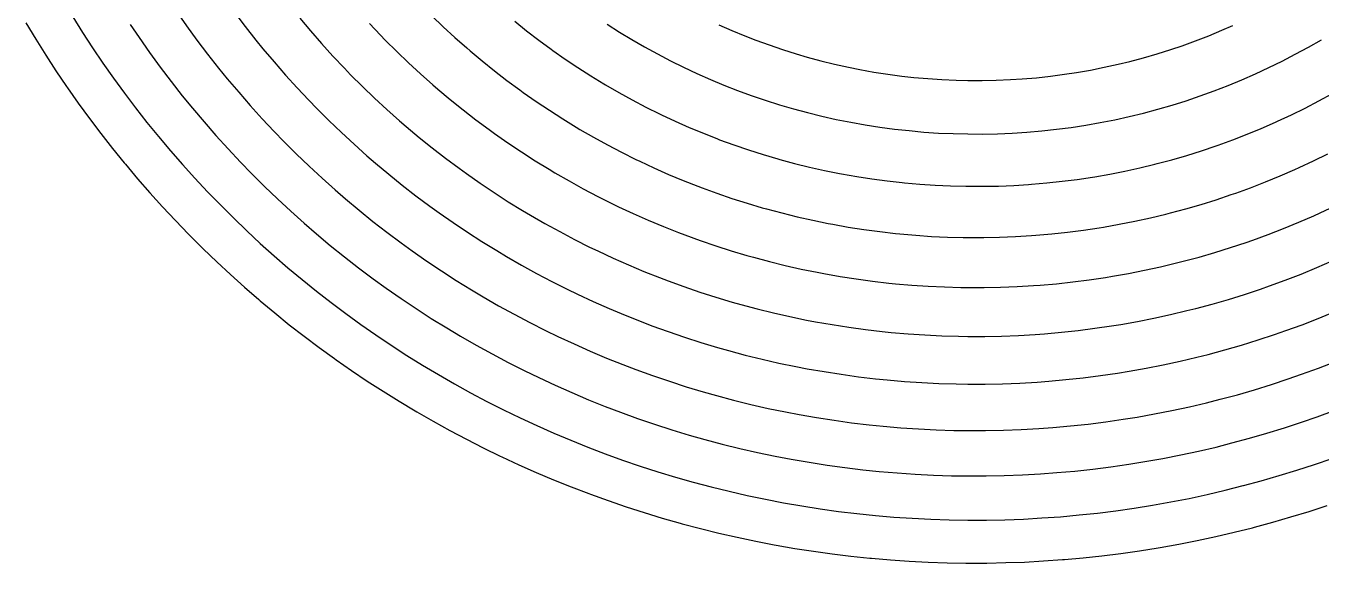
# Model space of a CAD drawing. Header units: inches. Extents: x -136 to 138, y -137 to 139.
# Drawn here: x -116.6 to 43.7, y -136.9 to -70.4 of the extents above; entities that cross this region are included whole.
import ezdxf

# ---------------------------------------------------------------- set-up
doc = ezdxf.new("R2010")
doc.units = ezdxf.units.IN
doc.header["$MEASUREMENT"] = 0
doc.linetypes.add('Continuous2', pattern=[0])
doc.layers.add('Unnamed Level 1', color=1, linetype='Continuous')

msp = doc.modelspace()

# ---------------------------------------------------------------- linework, layer by layer
at = {"layer": 'Unnamed Level 1', "color": 7, "linetype": 'Continuous2', "lineweight": -3}
for p, q in [((-97.97, -68.6), (-96.72, -70.39)), ((-90.76, -68.76), (-89.47, -70.46)), ((-116.61, -70.02), (-115.4, -72.01)), ((-110.82, -69.26), (-109.6, -71.2)), ((-103.7, -70.2), (-102.59, -71.83)), ((-96.72, -70.39), (-95.43, -72.16)), ((-89.47, -70.46), (-88.14, -72.13)), ((-82.72, -69.41), (-81.39, -71)), ((-74.09, -70.07), (-72.7, -71.54)), ((-66.35, -69.12), (-64.94, -70.48)), ((-64.94, -70.48), (-63.5, -71.81)), ((-56.1, -69.8), (-54.63, -70.99)), ((-44.67, -70.16), (-43.14, -71.14)), ((-30.82, -70.23), (-29.22, -70.94)), ((31.44, -70.93), (32.8, -70.33)), ((-115.4, -72.01), (-114.16, -73.99)), ((-109.6, -71.2), (-108.35, -73.11)), ((-102.59, -71.83), (-101.3, -73.66)), ((-88.14, -72.13), (-87.26, -73.22)), ((-81.39, -71), (-80.02, -72.57)), ((-72.7, -71.54), (-72.13, -72.13)), ((-72.13, -72.13), (-70.7, -73.56)), ((-63.5, -71.81), (-62.04, -73.1)), ((-54.63, -70.99), (-53.13, -72.14)), ((-53.13, -72.14), (-51.6, -73.27)), ((-43.14, -71.14), (-41.61, -72.07)), ((-41.61, -72.07), (-40.03, -72.98)), ((-29.22, -70.94), (-27.6, -71.61)), ((-27.6, -71.61), (-26.26, -72.14)), ((-26.26, -72.14), (-24.61, -72.74)), ((28.17, -72.24), (29.81, -71.6)), ((29.81, -71.6), (31.44, -70.93)), ((42.15, -73.01), (43.75, -72.1)), ((-108.35, -73.11), (-107.09, -74.98)), ((-101.3, -73.66), (-99.98, -75.47)), ((-95.43, -72.16), (-94.11, -73.9)), ((-87.26, -73.22), (-85.88, -74.85)), ((-80.02, -72.57), (-78.62, -74.11)), ((-70.7, -73.56), (-69.24, -74.96)), ((-62.04, -73.1), (-61.63, -73.45)), ((-61.63, -73.45), (-60.13, -74.71)), ((-51.6, -73.27), (-51.4, -73.41)), ((-51.4, -73.41), (-49.85, -74.5)), ((-40.03, -72.98), (-38.43, -73.86)), ((-24.61, -72.74), (-22.95, -73.31)), ((-22.95, -73.31), (-21.28, -73.83)), ((23.43, -73.84), (25.11, -73.31)), ((25.11, -73.31), (26.51, -72.84)), ((26.51, -72.84), (28.17, -72.24)), ((40.53, -73.9), (42.14, -73.02)), ((42.14, -73.02), (42.15, -73.01)), ((-114.16, -73.99), (-112.89, -75.94)), ((-107.09, -74.98), (-105.77, -76.85)), ((-94.11, -73.9), (-92.75, -75.62)), ((-85.88, -74.85), (-84.48, -76.46)), ((-78.62, -74.11), (-77.19, -75.62)), ((-69.24, -74.96), (-67.76, -76.33)), ((-60.13, -74.71), (-58.61, -75.94)), ((-49.85, -74.5), (-48.28, -75.55)), ((-38.43, -73.86), (-36.81, -74.71)), ((-36.81, -74.71), (-35.21, -75.5)), ((-21.28, -73.83), (-19.89, -74.24)), ((-19.89, -74.24), (-18.2, -74.7)), ((-18.2, -74.7), (-16.5, -75.12)), ((-16.5, -75.12), (-14.79, -75.5)), ((16.88, -75.51), (18.6, -75.13)), ((18.6, -75.13), (20.04, -74.78)), ((20.04, -74.78), (21.74, -74.33)), ((21.74, -74.33), (23.43, -73.84)), ((37.26, -75.55), (38.9, -74.75)), ((38.9, -74.75), (40.53, -73.9)), ((-112.89, -75.94), (-111.58, -77.88)), ((-105.77, -76.85), (-104.42, -78.7)), ((-99.98, -75.47), (-98.63, -77.26)), ((-92.75, -75.62), (-91.68, -76.93)), ((-91.68, -76.93), (-90.27, -78.6)), ((-84.48, -76.46), (-83.05, -78.04)), ((-77.19, -75.62), (-76.42, -76.42)), ((-76.42, -76.42), (-74.95, -77.88)), ((-67.76, -76.33), (-66.25, -77.67)), ((-58.61, -75.94), (-57.06, -77.13)), ((-48.28, -75.55), (-46.69, -76.58)), ((-46.69, -76.58), (-45.07, -77.56)), ((-35.21, -75.5), (-33.55, -76.28)), ((-33.55, -76.28), (-31.88, -77.01)), ((-14.79, -75.5), (-13.36, -75.78)), ((-13.36, -75.78), (-11.64, -76.09)), ((-11.64, -76.09), (-9.9, -76.36)), ((-9.9, -76.36), (-8.16, -76.59)), ((-8.16, -76.59), (-6.71, -76.75)), ((-6.71, -76.75), (-4.97, -76.91)), ((-4.97, -76.91), (-3.22, -77.03)), ((5.27, -77.03), (6.73, -76.94)), ((6.73, -76.94), (8.48, -76.79)), ((8.48, -76.79), (10.23, -76.6)), ((10.23, -76.6), (11.97, -76.37)), ((11.97, -76.37), (13.43, -76.15)), ((13.43, -76.15), (15.16, -75.85)), ((15.16, -75.85), (16.88, -75.51)), ((33.9, -77.07), (35.59, -76.33)), ((35.59, -76.33), (37.26, -75.55)), ((-111.58, -77.88), (-111.46, -78.05)), ((-111.46, -78.05), (-110.12, -79.96)), ((-98.63, -77.26), (-97.25, -79.02)), ((-83.05, -78.04), (-81.58, -79.59)), ((-74.95, -77.88), (-73.45, -79.33)), ((-66.25, -77.67), (-65.62, -78.21)), ((-65.62, -78.21), (-64.07, -79.5)), ((-57.06, -77.13), (-55.48, -78.3)), ((-55.48, -78.3), (-55.05, -78.61)), ((-45.07, -77.56), (-44.85, -77.69)), ((-44.85, -77.69), (-43.22, -78.64)), ((-31.88, -77.01), (-30.2, -77.72)), ((-30.2, -77.72), (-28.52, -78.37)), ((-28.52, -78.37), (-26.81, -79)), ((-3.22, -77.03), (-1.46, -77.1)), ((-1.46, -77.1), (0, -77.14)), ((0, -77.14), (1.76, -77.14)), ((1.76, -77.14), (3.51, -77.11)), ((3.51, -77.11), (5.27, -77.03)), ((28.77, -79.05), (30.5, -78.43)), ((30.5, -78.43), (32.21, -77.77)), ((32.21, -77.77), (33.9, -77.07)), ((-110.12, -79.96), (-108.75, -81.84)), ((-104.42, -78.7), (-103.04, -80.52)), ((-97.25, -79.02), (-96, -80.55)), ((-90.27, -78.6), (-88.84, -80.25)), ((-81.58, -79.59), (-80.6, -80.6)), ((-73.45, -79.33), (-71.92, -80.74)), ((-64.07, -79.5), (-62.5, -80.77)), ((-55.05, -78.61), (-53.44, -79.74)), ((-53.44, -79.74), (-51.81, -80.83)), ((-43.22, -78.64), (-41.56, -79.55)), ((-41.56, -79.55), (-39.88, -80.43)), ((-26.81, -79), (-25.08, -79.59)), ((-25.08, -79.59), (-23.34, -80.14)), ((-23.34, -80.14), (-21.61, -80.65)), ((25.28, -80.19), (27.03, -79.64)), ((27.03, -79.64), (28.77, -79.05)), ((41.76, -80.55), (43.45, -79.67)), ((43.45, -79.67), (45.13, -78.76)), ((-103.04, -80.52), (-101.63, -82.32)), ((-96, -80.55), (-94.56, -82.26)), ((-88.84, -80.25), (-87.37, -81.87)), ((-80.6, -80.6), (-79.09, -82.11)), ((-71.92, -80.74), (-70.36, -82.12)), ((-62.5, -80.77), (-60.9, -82.01)), ((-51.81, -80.83), (-50.16, -81.89)), ((-39.88, -80.43), (-38.18, -81.27)), ((-38.18, -81.27), (-37.95, -81.39)), ((-37.95, -81.39), (-36.23, -82.19)), ((-21.61, -80.65), (-19.85, -81.12)), ((-19.85, -81.12), (-18.07, -81.56)), ((-18.07, -81.56), (-16.29, -81.96)), ((18.18, -82), (19.97, -81.61)), ((19.97, -81.61), (21.75, -81.17)), ((21.75, -81.17), (23.52, -80.7)), ((23.52, -80.7), (25.28, -80.19)), ((38.33, -82.19), (40.05, -81.39)), ((40.05, -81.39), (41.76, -80.55)), ((-108.75, -81.84), (-107.34, -83.7)), ((-101.63, -82.32), (-100.2, -84.08)), ((-94.56, -82.26), (-93.08, -83.95)), ((-87.37, -81.87), (-85.87, -83.47)), ((-79.09, -82.11), (-77.55, -83.59)), ((-70.36, -82.12), (-69.52, -82.85)), ((-69.52, -82.85), (-67.92, -84.18)), ((-60.9, -82.01), (-59.28, -83.21)), ((-59.28, -83.21), (-58.61, -83.7)), ((-50.16, -81.89), (-48.49, -82.91)), ((-48.49, -82.91), (-48.03, -83.19)), ((-48.03, -83.19), (-46.33, -84.17)), ((-36.23, -82.19), (-34.5, -82.95)), ((-34.5, -82.95), (-32.75, -83.68)), ((-16.29, -81.96), (-14.51, -82.31)), ((-14.51, -82.31), (-12.71, -82.63)), ((-12.71, -82.63), (-10.91, -82.91)), ((-10.91, -82.91), (-9.09, -83.15)), ((-9.09, -83.15), (-7.29, -83.35)), ((-7.29, -83.35), (-5.47, -83.52)), ((9.13, -83.38), (10.95, -83.18)), ((10.95, -83.18), (12.77, -82.95)), ((12.77, -82.95), (14.58, -82.67)), ((14.58, -82.67), (16.38, -82.35)), ((16.38, -82.35), (18.18, -82)), ((34.55, -83.8), (36.31, -83.07)), ((36.31, -83.07), (38.06, -82.31)), ((38.06, -82.31), (38.33, -82.19)), ((-107.34, -83.7), (-105.9, -85.54)), ((-100.2, -84.08), (-98.73, -85.83)), ((-93.08, -83.95), (-91.58, -85.61)), ((-85.87, -83.47), (-84.69, -84.69)), ((-84.69, -84.69), (-83.14, -86.23)), ((-77.55, -83.59), (-75.98, -85.04)), ((-67.92, -84.18), (-66.31, -85.49)), ((-58.61, -83.7), (-56.95, -84.86)), ((-56.95, -84.86), (-55.27, -85.98)), ((-46.33, -84.17), (-44.61, -85.11)), ((-32.75, -83.68), (-30.99, -84.37)), ((-30.99, -84.37), (-30.74, -84.47)), ((-30.74, -84.47), (-28.96, -85.12)), ((-5.47, -83.52), (-3.65, -83.64)), ((-3.65, -83.64), (-1.82, -83.72)), ((-1.82, -83.72), (0, -83.76)), ((0, -83.76), (1.83, -83.77)), ((1.83, -83.77), (3.66, -83.73)), ((3.66, -83.73), (5.49, -83.65)), ((5.49, -83.65), (7.31, -83.54)), ((7.31, -83.54), (9.13, -83.38)), ((30.99, -85.14), (32.78, -84.49)), ((32.78, -84.49), (34.55, -83.8)), ((-105.9, -85.54), (-104.43, -87.35)), ((-98.73, -85.83), (-97.22, -87.55)), ((-91.58, -85.61), (-90.05, -87.24)), ((-83.14, -86.23), (-81.56, -87.75)), ((-75.98, -85.04), (-74.39, -86.46)), ((-74.39, -86.46), (-73.32, -87.38)), ((-66.31, -85.49), (-64.66, -86.76)), ((-55.27, -85.98), (-53.57, -87.07)), ((-44.61, -85.11), (-42.88, -86.02)), ((-42.88, -86.02), (-41.12, -86.9)), ((-28.96, -85.12), (-27.17, -85.73)), ((-27.17, -85.73), (-25.36, -86.3)), ((-25.36, -86.3), (-23.54, -86.84)), ((25.26, -86.94), (27.09, -86.41)), ((27.09, -86.41), (28.91, -85.84)), ((28.91, -85.84), (30.71, -85.23)), ((30.71, -85.23), (30.99, -85.14)), ((42.78, -87.09), (44.55, -86.22)), ((-104.43, -87.35), (-104.29, -87.51)), ((-104.29, -87.51), (-102.79, -89.3)), ((-97.22, -87.55), (-95.69, -89.25)), ((-90.05, -87.24), (-88.67, -88.67)), ((-81.56, -87.75), (-79.95, -89.23)), ((-73.32, -87.38), (-71.68, -88.75)), ((-64.66, -86.76), (-62.99, -88)), ((-62.99, -88), (-62.08, -88.66)), ((-53.57, -87.07), (-51.85, -88.13)), ((-51.85, -88.13), (-51.13, -88.56)), ((-41.12, -86.9), (-40.63, -87.14)), ((-40.63, -87.14), (-38.86, -87.96)), ((-38.86, -87.96), (-37.06, -88.76)), ((-23.54, -86.84), (-23.29, -86.91)), ((-23.29, -86.91), (-21.46, -87.4)), ((-21.46, -87.4), (-19.61, -87.86)), ((-19.61, -87.86), (-17.76, -88.27)), ((19.44, -88.35), (21.3, -87.94)), ((21.3, -87.94), (23.15, -87.5)), ((23.15, -87.5), (23.43, -87.43)), ((23.43, -87.43), (25.26, -86.94)), ((38.66, -88.95), (40.47, -88.16)), ((40.47, -88.16), (41, -87.92)), ((41, -87.92), (42.78, -87.09)), ((-102.79, -89.3), (-101.26, -91.05)), ((-95.69, -89.25), (-94.12, -90.92)), ((-88.67, -88.67), (-87.08, -90.25)), ((-79.95, -89.23), (-78.32, -90.69)), ((-71.68, -88.75), (-70.02, -90.09)), ((-62.08, -88.66), (-60.38, -89.85)), ((-51.13, -88.56), (-49.38, -89.57)), ((-49.38, -89.57), (-47.61, -90.55)), ((-37.06, -88.76), (-35.25, -89.51)), ((-35.25, -89.51), (-33.43, -90.23)), ((-17.76, -88.27), (-15.9, -88.65)), ((-15.9, -88.65), (-15.64, -88.7)), ((-15.64, -88.7), (-13.77, -89.03)), ((-13.77, -89.03), (-11.9, -89.32)), ((-11.9, -89.32), (-10.01, -89.57)), ((-10.01, -89.57), (-8.13, -89.78)), ((9.77, -89.82), (11.66, -89.62)), ((11.66, -89.62), (13.54, -89.38)), ((13.54, -89.38), (15.42, -89.09)), ((15.42, -89.09), (15.7, -89.05)), ((15.7, -89.05), (17.57, -88.72)), ((17.57, -88.72), (19.44, -88.35)), ((35, -90.41), (36.84, -89.7)), ((36.84, -89.7), (38.66, -88.95)), ((-101.26, -91.05), (-99.69, -92.79)), ((-94.12, -90.92), (-92.54, -92.54)), ((-87.08, -90.25), (-85.47, -91.8)), ((-78.32, -90.69), (-77.03, -91.8)), ((-70.02, -90.09), (-68.33, -91.4)), ((-60.38, -89.85), (-58.65, -91.01)), ((-58.65, -91.01), (-56.9, -92.14)), ((-47.61, -90.55), (-45.82, -91.49)), ((-33.43, -90.23), (-32.91, -90.43)), ((-32.91, -90.43), (-31.07, -91.1)), ((-31.07, -91.1), (-29.21, -91.73)), ((-8.13, -89.78), (-7.86, -89.81)), ((-7.86, -89.81), (-5.97, -89.98)), ((-5.97, -89.98), (-4.07, -90.11)), ((-4.07, -90.11), (-2.17, -90.19)), ((-2.17, -90.19), (-0.27, -90.24)), ((-0.27, -90.24), (0, -90.24)), ((0, -90.24), (1.9, -90.24)), ((1.9, -90.24), (3.8, -90.21)), ((3.8, -90.21), (5.7, -90.13)), ((5.7, -90.13), (7.5, -90.02)), ((7.5, -90.02), (7.87, -89.99)), ((7.87, -89.99), (9.77, -89.82)), ((30.73, -91.9), (32.6, -91.27)), ((32.6, -91.27), (33.15, -91.08)), ((33.15, -91.08), (35, -90.41)), ((-99.69, -92.79), (-98.1, -94.49)), ((-92.54, -92.54), (-90.92, -94.16)), ((-85.47, -91.8), (-83.82, -93.32)), ((-77.03, -91.8), (-75.35, -93.21)), ((-68.33, -91.4), (-66.62, -92.68)), ((-66.62, -92.68), (-65.47, -93.51)), ((-56.9, -92.14), (-55.13, -93.23)), ((-45.82, -91.49), (-44.01, -92.39)), ((-44.01, -92.39), (-43.25, -92.76)), ((-43.25, -92.76), (-41.42, -93.61)), ((-29.21, -91.73), (-27.34, -92.33)), ((-27.34, -92.33), (-25.46, -92.89)), ((-25.46, -92.89), (-24.93, -93.04)), ((26.96, -93.03), (28.86, -92.48)), ((28.86, -92.48), (30.73, -91.9)), ((43.61, -93.53), (45.45, -92.67)), ((-98.1, -94.49), (-96.47, -96.17)), ((-90.92, -94.16), (-89.27, -95.74)), ((-83.82, -93.32), (-82.15, -94.82)), ((-75.35, -93.21), (-73.65, -94.58)), ((-73.65, -94.58), (-71.92, -95.93)), ((-65.47, -93.51), (-63.72, -94.73)), ((-55.13, -93.23), (-54.16, -93.81)), ((-54.16, -93.81), (-52.36, -94.85)), ((-41.42, -93.61), (-39.57, -94.43)), ((-39.57, -94.43), (-37.7, -95.21)), ((-24.93, -93.04), (-23.03, -93.54)), ((-23.03, -93.54), (-21.13, -94.01)), ((-21.13, -94.01), (-19.21, -94.44)), ((-19.21, -94.44), (-17.29, -94.84)), ((18.74, -94.94), (20.67, -94.56)), ((20.67, -94.56), (22.59, -94.14)), ((22.59, -94.14), (24.5, -93.68)), ((24.5, -93.68), (25.06, -93.54)), ((25.06, -93.54), (26.96, -93.03)), ((40.95, -94.69), (42.81, -93.89)), ((42.81, -93.89), (43.61, -93.53)), ((-96.47, -96.17), (-96.32, -96.32)), ((-89.27, -95.74), (-87.6, -97.3)), ((-82.15, -94.82), (-80.65, -96.12)), ((-80.65, -96.12), (-78.93, -97.55)), ((-71.92, -95.93), (-70.16, -97.24)), ((-63.72, -94.73), (-61.95, -95.92)), ((-61.95, -95.92), (-60.15, -97.08)), ((-52.36, -94.85), (-50.53, -95.85)), ((-50.53, -95.85), (-48.69, -96.82)), ((-37.7, -95.21), (-35.82, -95.95)), ((-35.82, -95.95), (-35.03, -96.25)), ((-17.29, -94.84), (-16.74, -94.94)), ((-16.74, -94.94), (-14.81, -95.28)), ((-14.81, -95.28), (-12.87, -95.58)), ((-12.87, -95.58), (-10.92, -95.85)), ((-10.92, -95.85), (-8.97, -96.07)), ((-8.97, -96.07), (-8.41, -96.12)), ((-8.41, -96.12), (-6.45, -96.3)), ((8.42, -96.3), (10.38, -96.13)), ((10.38, -96.13), (12.34, -95.92)), ((12.34, -95.92), (14.29, -95.67)), ((14.29, -95.67), (16.23, -95.38)), ((16.23, -95.38), (16.8, -95.28)), ((16.8, -95.28), (18.74, -94.94)), ((35.27, -96.89), (37.17, -96.2)), ((37.17, -96.2), (39.07, -95.46)), ((39.07, -95.46), (40.95, -94.69)), ((-96.32, -96.32), (-94.67, -97.97)), ((-87.6, -97.3), (-85.89, -98.83)), ((-78.93, -97.55), (-77.19, -98.96)), ((-70.16, -97.24), (-68.78, -98.23)), ((-60.15, -97.08), (-58.33, -98.2)), ((-48.69, -96.82), (-46.83, -97.75)), ((-46.83, -97.75), (-45.81, -98.24)), ((-35.03, -96.25), (-33.13, -96.94)), ((-33.13, -96.94), (-31.22, -97.6)), ((-31.22, -97.6), (-29.29, -98.21)), ((-6.45, -96.3), (-4.49, -96.43)), ((-4.49, -96.43), (-2.53, -96.52)), ((-2.53, -96.52), (-0.57, -96.57)), ((-0.57, -96.57), (0, -96.58)), ((0, -96.58), (1.96, -96.58)), ((1.96, -96.58), (3.93, -96.54)), ((3.93, -96.54), (5.89, -96.46)), ((5.89, -96.46), (7.86, -96.34)), ((7.86, -96.34), (8.42, -96.3)), ((32.51, -97.82), (34.44, -97.18)), ((34.44, -97.18), (35.27, -96.89)), ((-94.67, -97.97), (-92.98, -99.59)), ((-85.89, -98.83), (-84.18, -100.32)), ((-77.19, -98.96), (-75.42, -100.33)), ((-68.78, -98.23), (-66.99, -99.49)), ((-58.33, -98.2), (-57.12, -98.93)), ((-57.12, -98.93), (-55.26, -99.99)), ((-45.81, -98.24), (-43.92, -99.12)), ((-43.92, -99.12), (-42.02, -99.96)), ((-29.29, -98.21), (-27.35, -98.79)), ((-27.35, -98.79), (-26.53, -99.02)), ((-26.53, -99.02), (-24.58, -99.54)), ((26.66, -99.51), (28.62, -98.99)), ((28.62, -98.99), (30.57, -98.42)), ((30.57, -98.42), (32.51, -97.82)), ((-92.98, -99.59), (-91.27, -101.17)), ((-84.18, -100.32), (-82.42, -101.78)), ((-75.42, -100.33), (-73.62, -101.68)), ((-66.99, -99.49), (-65.17, -100.71)), ((-65.17, -100.71), (-63.33, -101.89)), ((-55.26, -99.99), (-53.39, -101.03)), ((-42.02, -99.96), (-40.1, -100.77)), ((-40.1, -100.77), (-38.16, -101.54)), ((-24.58, -99.54), (-22.61, -100.03)), ((-22.61, -100.03), (-20.64, -100.48)), ((-20.64, -100.48), (-18.65, -100.88)), ((-18.65, -100.88), (-17.82, -101.04)), ((19.87, -101.02), (21.86, -100.63)), ((21.86, -100.63), (23.85, -100.2)), ((23.85, -100.2), (25.82, -99.73)), ((25.82, -99.73), (26.66, -99.51)), ((41.24, -101.1), (43.18, -100.3)), ((43.18, -100.3), (45.1, -99.48)), ((-91.27, -101.17), (-89.54, -102.73)), ((-82.42, -101.78), (-80.64, -103.22)), ((-73.62, -101.68), (-72.01, -102.84)), ((-63.33, -101.89), (-61.47, -103.05)), ((-53.39, -101.03), (-51.5, -102.02)), ((-51.5, -102.02), (-49.59, -102.98)), ((-38.16, -101.54), (-37.1, -101.94)), ((-37.1, -101.94), (-35.15, -102.65)), ((-17.82, -101.04), (-15.82, -101.39)), ((-15.82, -101.39), (-13.82, -101.7)), ((-13.82, -101.7), (-11.81, -101.98)), ((-11.81, -101.98), (-9.8, -102.21)), ((-9.8, -102.21), (-8.95, -102.29)), ((-8.95, -102.29), (-6.93, -102.47)), ((-6.93, -102.47), (-4.91, -102.61)), ((-4.91, -102.61), (-2.88, -102.7)), ((6.08, -102.65), (8.11, -102.53)), ((8.11, -102.53), (8.96, -102.46)), ((8.96, -102.46), (10.98, -102.29)), ((10.98, -102.29), (13, -102.07)), ((13, -102.07), (15.01, -101.81)), ((15.01, -101.81), (17.02, -101.51)), ((17.02, -101.51), (17.88, -101.38)), ((17.88, -101.38), (19.87, -101.02)), ((36.23, -102.95), (37.33, -102.57)), ((37.33, -102.57), (39.29, -101.85)), ((39.29, -101.85), (41.24, -101.1)), ((-89.54, -102.73), (-87.77, -104.26)), ((-80.64, -103.22), (-78.83, -104.62)), ((-72.01, -102.84), (-70.17, -104.12)), ((-70.17, -104.12), (-68.31, -105.37)), ((-61.47, -103.05), (-60, -103.92)), ((-60, -103.92), (-58.1, -105.02)), ((-49.59, -102.98), (-48.31, -103.6)), ((-48.31, -103.6), (-46.37, -104.5)), ((-35.15, -102.65), (-33.17, -103.33)), ((-33.17, -103.33), (-31.19, -103.96)), ((-31.19, -103.96), (-29.19, -104.56)), ((-2.88, -102.7), (-0.86, -102.76)), ((-0.86, -102.76), (0, -102.77)), ((0, -102.77), (2.03, -102.77)), ((2.03, -102.77), (4.05, -102.73)), ((4.05, -102.73), (6.08, -102.65)), ((32.25, -104.23), (34.25, -103.61)), ((34.25, -103.61), (36.23, -102.95)), ((-87.77, -104.26), (-87.61, -104.41)), ((-87.61, -104.41), (-85.81, -105.9)), ((-78.83, -104.62), (-77, -106)), ((-68.31, -105.37), (-66.43, -106.59)), ((-58.1, -105.02), (-56.18, -106.07)), ((-46.37, -104.5), (-44.42, -105.37)), ((-44.42, -105.37), (-42.44, -106.2)), ((-29.19, -104.56), (-28.1, -104.87)), ((-28.1, -104.87), (-26.09, -105.41)), ((-26.09, -105.41), (-24.06, -105.9)), ((25.07, -106.12), (27.1, -105.63)), ((27.1, -105.63), (28.23, -105.35)), ((28.23, -105.35), (30.24, -104.81)), ((30.24, -104.81), (32.25, -104.23)), ((43.36, -106.59), (45.35, -105.78)), ((-85.81, -105.9), (-84, -107.37)), ((-84, -107.37), (-82.15, -108.8)), ((-77, -106), (-75.15, -107.33)), ((-75.15, -107.33), (-73.28, -108.64)), ((-66.43, -106.59), (-64.52, -107.77)), ((-56.18, -106.07), (-54.24, -107.1)), ((-54.24, -107.1), (-52.29, -108.08)), ((-42.44, -106.2), (-40.46, -106.99)), ((-40.46, -106.99), (-39.12, -107.49)), ((-24.06, -105.9), (-22.03, -106.36)), ((-22.03, -106.36), (-19.99, -106.79)), ((-19.99, -106.79), (-18.87, -107)), ((-18.87, -107), (-16.81, -107.36)), ((-16.81, -107.36), (-14.75, -107.68)), ((17.78, -107.51), (18.92, -107.33)), ((18.92, -107.33), (20.98, -106.96)), ((20.98, -106.96), (23.03, -106.56)), ((23.03, -106.56), (25.07, -106.12)), ((39.35, -108.1), (41.36, -107.37)), ((41.36, -107.37), (43.36, -106.59)), ((-82.15, -108.8), (-80.29, -110.2)), ((-73.28, -108.64), (-71.38, -109.92)), ((-64.52, -107.77), (-62.81, -108.79)), ((-62.81, -108.79), (-60.87, -109.91)), ((-52.29, -108.08), (-50.75, -108.83)), ((-50.75, -108.83), (-48.76, -109.75)), ((-39.12, -107.49), (-37.11, -108.22)), ((-37.11, -108.22), (-35.09, -108.91)), ((-35.09, -108.91), (-33.05, -109.57)), ((-14.75, -107.68), (-12.69, -107.96)), ((-12.69, -107.96), (-10.62, -108.2)), ((-10.62, -108.2), (-9.48, -108.32)), ((-9.48, -108.32), (-7.4, -108.5)), ((-7.4, -108.5), (-5.32, -108.64)), ((-5.32, -108.64), (-3.24, -108.74)), ((-3.24, -108.74), (-1.15, -108.8)), ((-1.15, -108.8), (0, -108.82)), ((0, -108.82), (2.09, -108.81)), ((2.09, -108.81), (4.17, -108.77)), ((4.17, -108.77), (6.26, -108.69)), ((6.26, -108.69), (8.34, -108.57)), ((8.34, -108.57), (9.49, -108.48)), ((9.49, -108.48), (11.57, -108.3)), ((11.57, -108.3), (13.64, -108.08)), ((13.64, -108.08), (15.72, -107.81)), ((15.72, -107.81), (17.78, -107.51)), ((35.93, -109.25), (37.97, -108.58)), ((37.97, -108.58), (39.35, -108.1)), ((-80.29, -110.2), (-78.4, -111.57)), ((-71.38, -109.92), (-69.45, -111.16)), ((-60.87, -109.91), (-58.91, -110.99)), ((-48.76, -109.75), (-46.76, -110.64)), ((-33.05, -109.57), (-31, -110.18)), ((-31, -110.18), (-29.63, -110.57)), ((-29.63, -110.57), (-27.56, -111.12)), ((29.75, -111.04), (31.82, -110.49)), ((31.82, -110.49), (33.88, -109.89)), ((33.88, -109.89), (35.93, -109.25)), ((-78.4, -111.57), (-78.22, -111.7)), ((-78.22, -111.7), (-76.3, -113.04)), ((-69.45, -111.16), (-67.51, -112.37)), ((-58.91, -110.99), (-56.92, -112.04)), ((-56.92, -112.04), (-54.92, -113.05)), ((-46.76, -110.64), (-44.74, -111.49)), ((-44.74, -111.49), (-42.7, -112.3)), ((-27.56, -111.12), (-25.48, -111.64)), ((-25.48, -111.64), (-23.4, -112.11)), ((-23.4, -112.11), (-21.3, -112.55)), ((24.16, -112.34), (26.26, -111.89)), ((26.26, -111.89), (28.34, -111.4)), ((28.34, -111.4), (29.75, -111.04)), ((43.38, -112.75), (45.43, -111.96)), ((-76.3, -113.04), (-74.36, -114.34)), ((-67.51, -112.37), (-65.55, -113.54)), ((-65.55, -113.54), (-63.57, -114.68)), ((-54.92, -113.05), (-53.12, -113.92)), ((-42.7, -112.3), (-41.1, -112.91)), ((-41.1, -112.91), (-39.04, -113.66)), ((-39.04, -113.66), (-36.96, -114.37)), ((-21.3, -112.55), (-19.89, -112.81)), ((-19.89, -112.81), (-17.78, -113.18)), ((-17.78, -113.18), (-15.67, -113.51)), ((-15.67, -113.51), (-13.55, -113.8)), ((-13.55, -113.8), (-11.42, -114.05)), ((14.27, -113.94), (16.4, -113.67)), ((16.4, -113.67), (18.52, -113.36)), ((18.52, -113.36), (19.95, -113.13)), ((19.95, -113.13), (22.06, -112.76)), ((22.06, -112.76), (24.16, -112.34)), ((39.66, -114.08), (41.31, -113.5)), ((41.31, -113.5), (43.38, -112.75)), ((-74.36, -114.34), (-72.4, -115.61)), ((-63.57, -114.68), (-61.56, -115.78)), ((-53.12, -113.92), (-51.09, -114.87)), ((-51.09, -114.87), (-49.04, -115.77)), ((-36.96, -114.37), (-34.87, -115.04)), ((-34.87, -115.04), (-32.77, -115.67)), ((-11.42, -114.05), (-9.99, -114.2)), ((-9.99, -114.2), (-7.86, -114.38)), ((-7.86, -114.38), (-5.72, -114.53)), ((-5.72, -114.53), (-3.58, -114.63)), ((-3.58, -114.63), (-1.44, -114.7)), ((-1.44, -114.7), (0, -114.72)), ((0, -114.72), (2.14, -114.71)), ((2.14, -114.71), (4.28, -114.67)), ((4.28, -114.67), (6.42, -114.59)), ((6.42, -114.59), (8.56, -114.47)), ((8.56, -114.47), (10.01, -114.36)), ((10.01, -114.36), (12.14, -114.17)), ((12.14, -114.17), (14.27, -113.94)), ((33.36, -116.03), (35.47, -115.41)), ((35.47, -115.41), (37.57, -114.77)), ((37.57, -114.77), (39.66, -114.08)), ((-72.4, -115.61), (-70.42, -116.84)), ((-70.42, -116.84), (-68.41, -118.04)), ((-61.56, -115.78), (-59.54, -116.86)), ((-59.54, -116.86), (-57.49, -117.89)), ((-49.04, -115.77), (-46.97, -116.65)), ((-46.97, -116.65), (-44.89, -117.48)), ((-32.77, -115.67), (-31.12, -116.14)), ((-31.12, -116.14), (-29, -116.7)), ((-29, -116.7), (-26.87, -117.23)), ((27.41, -117.53), (29.55, -117.02)), ((29.55, -117.02), (31.24, -116.6)), ((31.24, -116.6), (33.36, -116.03)), ((-68.41, -118.04), (-68.22, -118.16)), ((-68.22, -118.16), (-66.19, -119.32)), ((-57.49, -117.89), (-55.44, -118.89)), ((-44.89, -117.48), (-43.02, -118.19)), ((-43.02, -118.19), (-40.91, -118.96)), ((-26.87, -117.23), (-24.73, -117.72)), ((-24.73, -117.72), (-22.59, -118.16)), ((-22.59, -118.16), (-20.89, -118.49)), ((-20.89, -118.49), (-18.73, -118.87)), ((20.95, -118.8), (23.11, -118.41)), ((23.11, -118.41), (25.26, -117.99)), ((25.26, -117.99), (27.41, -117.53)), ((43.23, -118.77), (45.34, -118)), ((-66.19, -119.32), (-64.15, -120.45)), ((-55.44, -118.89), (-53.36, -119.85)), ((-53.36, -119.85), (-51.27, -120.78)), ((-40.91, -118.96), (-38.79, -119.68)), ((-38.79, -119.68), (-36.65, -120.37)), ((-18.73, -118.87), (-16.56, -119.2)), ((-16.56, -119.2), (-14.39, -119.5)), ((-14.39, -119.5), (-12.21, -119.76)), ((-12.21, -119.76), (-10.49, -119.94)), ((-10.49, -119.94), (-8.31, -120.12)), ((-8.31, -120.12), (-6.12, -120.27)), ((6.58, -120.34), (8.78, -120.22)), ((8.78, -120.22), (10.51, -120.09)), ((10.51, -120.09), (12.69, -119.9)), ((12.69, -119.9), (14.88, -119.66)), ((14.88, -119.66), (17.06, -119.39)), ((17.06, -119.39), (19.23, -119.08)), ((19.23, -119.08), (20.95, -118.8)), ((37.02, -120.8), (39.17, -120.14)), ((39.17, -120.14), (41.31, -119.44)), ((41.31, -119.44), (43.23, -118.77)), ((-64.15, -120.45), (-62.08, -121.54)), ((-62.08, -121.54), (-60, -122.6)), ((-51.27, -120.78), (-49.16, -121.67)), ((-49.16, -121.67), (-47.03, -122.52)), ((-36.65, -120.37), (-34.5, -121.02)), ((-34.5, -121.02), (-32.57, -121.57)), ((-32.57, -121.57), (-30.41, -122.14)), ((-6.12, -120.27), (-3.93, -120.38)), ((-3.93, -120.38), (-1.73, -120.45)), ((-1.73, -120.45), (0, -120.47)), ((0, -120.47), (2.19, -120.47)), ((2.19, -120.47), (4.39, -120.43)), ((4.39, -120.43), (6.58, -120.34)), ((32.69, -122.01), (34.86, -121.43)), ((34.86, -121.43), (37.02, -120.8)), ((-60, -122.6), (-57.9, -123.62)), ((-47.03, -122.52), (-44.89, -123.34)), ((-44.89, -123.34), (-42.74, -124.12)), ((-30.41, -122.14), (-28.23, -122.68)), ((-28.23, -122.68), (-26.04, -123.18)), ((-26.04, -123.18), (-23.84, -123.64)), ((26.34, -123.49), (28.53, -123.02)), ((28.53, -123.02), (30.72, -122.51)), ((30.72, -122.51), (32.69, -122.01)), ((-57.9, -123.62), (-57.69, -123.72)), ((-57.69, -123.72), (-55.57, -124.7)), ((-55.57, -124.7), (-53.44, -125.65)), ((-42.74, -124.12), (-40.57, -124.86)), ((-40.57, -124.86), (-38.39, -125.56)), ((-23.84, -123.64), (-21.87, -124.02)), ((-21.87, -124.02), (-19.66, -124.4)), ((-19.66, -124.4), (-17.44, -124.75)), ((-17.44, -124.75), (-15.22, -125.06)), ((15.47, -125.24), (17.7, -124.96)), ((17.7, -124.96), (19.92, -124.64)), ((19.92, -124.64), (21.92, -124.32)), ((21.92, -124.32), (24.13, -123.93)), ((24.13, -123.93), (26.34, -123.49)), ((40.72, -125.37), (42.91, -124.66)), ((42.91, -124.66), (45.07, -123.91)), ((-53.44, -125.65), (-51.28, -126.56)), ((-51.28, -126.56), (-49.11, -127.43)), ((-38.39, -125.56), (-36.19, -126.23)), ((-36.19, -126.23), (-33.99, -126.85)), ((-15.22, -125.06), (-12.99, -125.32)), ((-12.99, -125.32), (-10.98, -125.53)), ((-10.98, -125.53), (-8.75, -125.72)), ((-8.75, -125.72), (-6.51, -125.87)), ((-6.51, -125.87), (-4.26, -125.98)), ((-4.26, -125.98), (-2.02, -126.06)), ((-2.02, -126.06), (0, -126.09)), ((0, -126.09), (2.24, -126.08)), ((2.24, -126.08), (4.49, -126.04)), ((4.49, -126.04), (6.74, -125.95)), ((6.74, -125.95), (8.98, -125.83)), ((8.98, -125.83), (11, -125.68)), ((11, -125.68), (13.23, -125.48)), ((13.23, -125.48), (15.47, -125.24)), ((36.32, -126.69), (38.53, -126.05)), ((38.53, -126.05), (40.72, -125.37)), ((-49.11, -127.43), (-46.93, -128.27)), ((-33.99, -126.85), (-31.78, -127.44)), ((-31.78, -127.44), (-29.55, -127.99)), ((-29.55, -127.99), (-27.32, -128.5)), ((29.63, -128.37), (31.86, -127.85)), ((31.86, -127.85), (34.09, -127.29)), ((34.09, -127.29), (34.11, -127.29)), ((34.11, -127.29), (36.32, -126.69)), ((-46.93, -128.27), (-46.71, -128.35)), ((-46.71, -128.35), (-44.52, -129.14)), ((-44.52, -129.14), (-42.3, -129.9)), ((-27.32, -128.5), (-25.07, -128.97)), ((-25.07, -128.97), (-22.82, -129.41)), ((-22.82, -129.41), (-20.56, -129.8)), ((-20.56, -129.8), (-18.29, -130.15)), ((20.59, -130.07), (22.85, -129.7)), ((22.85, -129.7), (22.87, -129.7)), ((22.87, -129.7), (25.13, -129.3)), ((25.13, -129.3), (27.38, -128.86)), ((27.38, -128.86), (29.63, -128.37)), ((42.23, -130.47), (44.46, -129.75)), ((-42.3, -129.9), (-40.08, -130.62)), ((-40.08, -130.62), (-37.84, -131.3)), ((-37.84, -131.3), (-35.6, -131.94)), ((-18.29, -130.15), (-16.02, -130.47)), ((-16.02, -130.47), (-13.75, -130.74)), ((-13.75, -130.74), (-11.46, -130.98)), ((-11.46, -130.98), (-9.17, -131.17)), ((-9.17, -131.17), (-6.89, -131.33)), ((-6.89, -131.33), (-4.6, -131.44)), ((-4.6, -131.44), (-2.3, -131.52)), ((4.59, -131.5), (6.88, -131.42)), ((6.88, -131.42), (9.17, -131.29)), ((9.17, -131.29), (11.46, -131.13)), ((11.46, -131.13), (11.47, -131.13)), ((11.47, -131.13), (13.76, -130.92)), ((13.76, -130.92), (16.04, -130.68)), ((16.04, -130.68), (18.32, -130.39)), ((18.32, -130.39), (20.59, -130.07)), ((37.74, -131.81), (39.99, -131.16)), ((39.99, -131.16), (42.23, -130.47)), ((-35.6, -131.94), (-35.37, -132)), ((-35.37, -132), (-33.11, -132.6)), ((-33.11, -132.6), (-30.84, -133.16)), ((-2.3, -131.52), (0, -131.55)), ((0, -131.55), (2.29, -131.55)), ((2.29, -131.55), (4.59, -131.5)), ((30.68, -133.58), (32.97, -133.06)), ((32.97, -133.06), (35.24, -132.49)), ((35.24, -132.49), (35.48, -132.42)), ((35.48, -132.42), (37.74, -131.81)), ((-30.84, -133.16), (-28.56, -133.68)), ((-28.56, -133.68), (-26.27, -134.17)), ((-26.27, -134.17), (-23.98, -134.61)), ((-23.98, -134.61), (-23.74, -134.65)), ((-23.74, -134.65), (-21.44, -135.05)), ((23.79, -134.94), (26.1, -134.53)), ((26.1, -134.53), (28.39, -134.08)), ((28.39, -134.08), (30.68, -133.58)), ((-21.44, -135.05), (-19.13, -135.41)), ((-19.13, -135.41), (-16.81, -135.73)), ((-16.81, -135.73), (-14.49, -136.02)), ((-14.49, -136.02), (-12.16, -136.26)), ((-12.16, -136.26), (-11.92, -136.28)), ((11.94, -136.43), (14.27, -136.22)), ((14.27, -136.22), (16.59, -135.97)), ((16.59, -135.97), (18.92, -135.68)), ((18.92, -135.68), (21.23, -135.35)), ((21.23, -135.35), (23.55, -134.98)), ((23.55, -134.98), (23.79, -134.94)), ((-11.92, -136.28), (-9.59, -136.48)), ((-9.59, -136.48), (-7.26, -136.64)), ((-7.26, -136.64), (-4.92, -136.76)), ((-4.92, -136.76), (-2.58, -136.83)), ((-2.58, -136.83), (-0.24, -136.87)), ((-0.24, -136.87), (0, -136.87)), ((0, -136.87), (2.34, -136.87)), ((2.34, -136.87), (4.68, -136.82)), ((4.68, -136.82), (7.02, -136.74)), ((7.02, -136.74), (9.35, -136.61)), ((9.35, -136.61), (11.69, -136.45)), ((11.69, -136.45), (11.94, -136.43))]:
    msp.add_line(p, q, dxfattribs=at)

doc.saveas('drawing.dxf')
